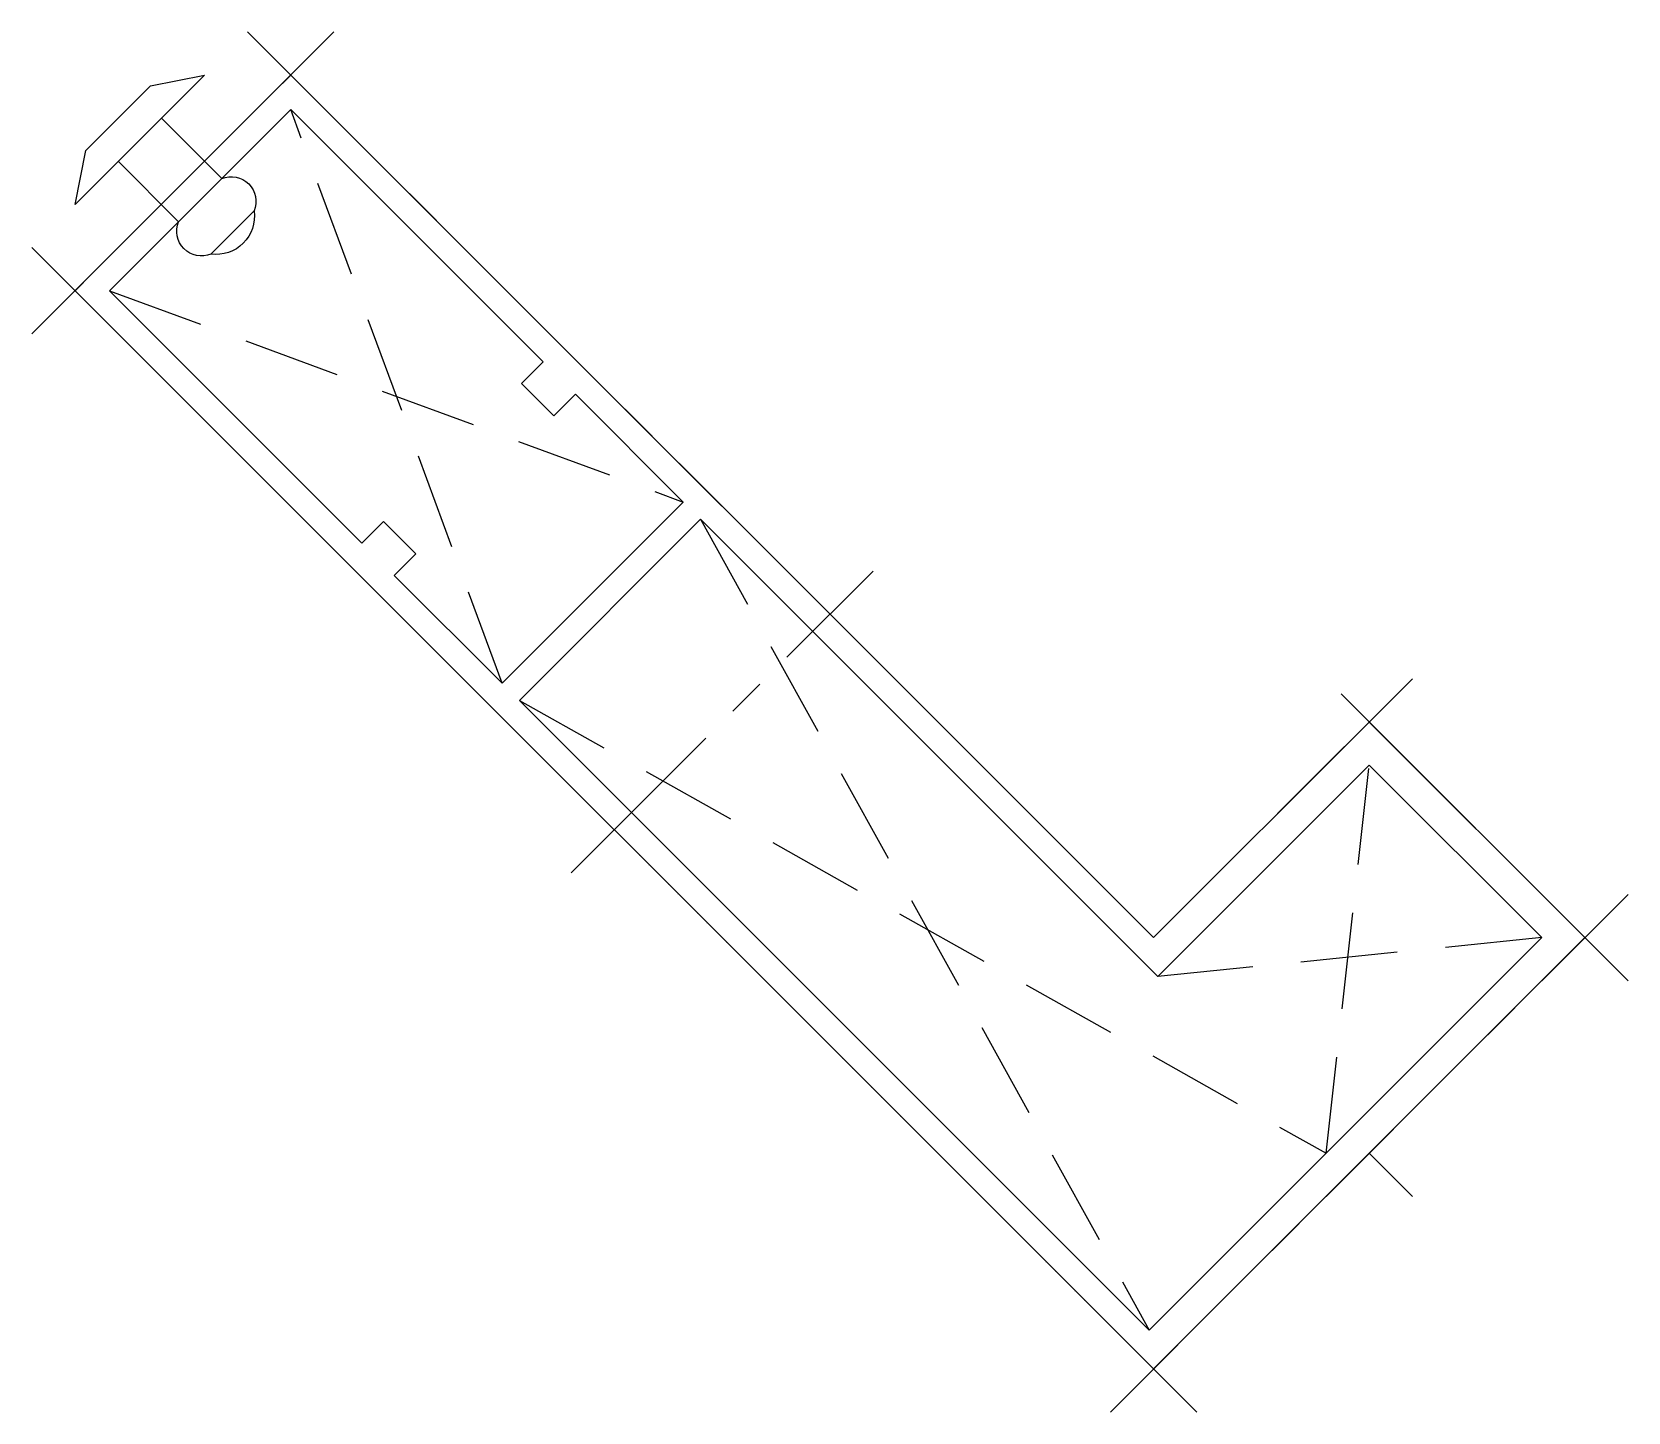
# Model space of a CAD drawing. Header units: millimetres. Extents: x -244126 to 368105, y -173968 to 259060.
# Drawn here: x -6637 to -6584.7, y 4704.9 to 4750.1 of the extents above; entities that cross this region are included whole.
import ezdxf

# ---------------------------------------------------------------- set-up
doc = ezdxf.new("R2010")
doc.units = ezdxf.units.MM
doc.header["$MEASUREMENT"] = 0
doc.linetypes.add('CENTER', pattern=[2, 1.25, -0.25, 0.25, -0.25])
doc.linetypes.add('HIDDEN', pattern=[9.525, 6.35, -3.175])
for name, color, linetype in [('000 - GRID', 8, 'CENTER'), ('000 - H A T C H', 8, 'Continuous'), ('000 - H I D D E N', 7, 'Continuous'), ('000 - WIPEOUT', 250, 'Continuous'), ('001 - ASCESSORIES', 1, 'Continuous'), ('A04_TUBE SERIES', 7, 'Continuous')]:
    doc.layers.add(name, color=color, linetype=linetype)

# ---------------------------------------------------------------- blocks, each defined once
blk = doc.blocks.new('*U1545')
at = {"layer": '001 - ASCESSORIES', "color": 0}
for p, q in [((-0.001, -0.0028), (-0.001, 0)), ((0.001, -0.0028), (0.001, 0))]:
    blk.add_line(p, q, dxfattribs=at)
blk.add_lwpolyline([(-0.0015, 0.001), (0.0015, 0.001), (0.003, 0), (-0.003, 0)], close=True, dxfattribs=at)
blk.add_lwpolyline([(-0.001, -0.0043), (0.001, -0.0043, -0.5), (-0.001, -0.0043, -0.666667), (-0.001, -0.0028), (0.001, -0.0028, -0.666667), (0.001, -0.0043)], format="xyb", dxfattribs=at)

msp = doc.modelspace()

# ---------------------------------------------------------------- hatches: boundary and pattern name
at = {"layer": '000 - H A T C H'}
h = msp.add_hatch(dxfattribs=at)
h.set_pattern_fill('ANGLE', color=256, angle=45)
h.set_pattern_definition([(45, (-23548.694, -30554.8236), (-4.9391409, 4.9391409), [5.08, -1.905]), (135, (-23548.694, -30554.8236), (-4.9391409, -4.9391409), [5.08, -1.905])])
h.paths.add_polyline_path([(-6593.14093, 4727.50723), (-6600.21199, 4720.43616), (-6599.50489, 4719.72906), (-6593.14093, 4726.09302), (-6587.48407, 4720.43616), (-6593.84803, 4714.0722), (-6593.14093, 4713.36509), (-6586.06986, 4720.43616)])
h.paths.add_polyline_path([(-6628.49627, 4748.72043), (-6635.56733, 4741.64937), (-6617.88966, 4723.9717), (-6617.32398, 4724.53738), (-6621.00093, 4728.21434), (-6615.06124, 4734.15403), (-6611.38428, 4730.47708), (-6610.8186, 4731.04276)])
h.paths.add_polyline_path([(-6615.62692, 4734.71972), (-6621.56662, 4728.78002), (-6625.10215, 4732.31556), (-6624.39505, 4733.02266), (-6625.45571, 4734.08332), (-6626.16281, 4733.37622), (-6634.43596, 4741.64937), (-6628.49627, 4747.58906), (-6620.22312, 4739.31591), (-6620.93022, 4738.60881), (-6619.86956, 4737.54815), (-6619.16246, 4738.25525)], flags=16)
h = msp.add_hatch(dxfattribs=at)
h.set_pattern_fill('ANSI32', color=256, scale=0.1, angle=45)
h.set_pattern_definition([(90, (-23548.6938, -30554.8236), (-0.9525, 2e-16), []), (90, (-23548.3763, -30554.5061), (-0.9525, 2e-16), [])])
h.paths.add_polyline_path([(-6628.49627, 4748.72043), (-6629.06195, 4748.15475), (-6635.00165, 4742.21505), (-6635.56733, 4741.64937), (-6600.21199, 4706.29403), (-6586.06986, 4720.43616), (-6593.14093, 4727.50723), (-6600.21199, 4720.43616)])
h.paths.add_polyline_path([(-6615.06124, 4734.15403), (-6600.07057, 4719.16337), (-6593.14093, 4726.09302), (-6587.48407, 4720.43616), (-6600.35342, 4707.56682), (-6621.00093, 4728.21434)], flags=16)
h.paths.add_polyline_path([(-6621.56662, 4728.78002), (-6625.10215, 4732.31556), (-6624.39505, 4733.02266), (-6625.45571, 4734.08332), (-6626.16281, 4733.37622), (-6634.43596, 4741.64937), (-6628.49627, 4747.58906), (-6620.22312, 4739.31591), (-6620.93022, 4738.60881), (-6619.86956, 4737.54815), (-6619.16246, 4738.25525), (-6615.62692, 4734.71972)], flags=16)

# ---------------------------------------------------------------- linework, layer by layer
at = {"layer": '000 - GRID', "color": 250, "ltscale": 5}
for p, q in [((-6636.98155, 4740.23515), (-6627.08205, 4750.13465)), ((-6629.91048, 4750.13465), (-6591.72671, 4711.95088)), ((-6636.98155, 4743.06358), (-6598.79778, 4704.87981)), ((-6591.72671, 4728.92144), (-6602.19189, 4718.45626)), ((-6594.06603, 4728.43233), (-6584.65564, 4719.02195)), ((-6601.62621, 4704.87981), (-6584.65564, 4721.85038))]:
    msp.add_line(p, q, dxfattribs=at)

# ---------------------------------------------------------------- next in the draw order: wipeouts: each hides what was drawn before it
msp.add_wipeout([(-6635.56733, 4741.64937), (-6628.49627, 4748.72043), (-6600.21199, 4720.43616), (-6593.14093, 4727.50723), (-6586.06986, 4720.43616), (-6600.21199, 4706.29403)]).dxf.layer = '000 - WIPEOUT'

# ---------------------------------------------------------------- next in the draw order: linework, layer by layer
msp.add_line((-6619.30388, 4722.55748), (-6609.40438, 4732.45698), dxfattribs=at)
at = {"layer": '000 - H I D D E N', "color": 8, "linetype": 'HIDDEN', "ltscale": 0.5}
for p, q in [((-6621.56662, 4728.78002), (-6628.49627, 4747.58906)), ((-6634.43596, 4741.64937), (-6615.62692, 4734.71972)), ((-6587.48407, 4720.43616), (-6600.07057, 4719.16337))]:
    msp.add_line(p, q, dxfattribs=at)
for points in [[(-6615.06124, 4734.15403), (-6600.35342, 4707.56682)], [(-6621.00093, 4728.21434), (-6594.55514, 4713.36509), (-6593.14093, 4726.09302)]]:
    msp.add_lwpolyline(points, dxfattribs=at)
at = {"layer": 'A04_TUBE SERIES', "color": 0}
msp.add_lwpolyline([(-6628.49627, 4748.72043), (-6600.21199, 4720.43616), (-6593.14093, 4727.50723), (-6586.06986, 4720.43616), (-6600.21199, 4706.29403), (-6635.56733, 4741.64937), (-6635.00165, 4742.21505), (-6629.06195, 4748.15475), (-6628.49627, 4748.72043), (-6629.06195, 4748.15475)], dxfattribs=at)
msp.add_lwpolyline([(-6628.49627, 4747.58906), (-6620.22312, 4739.31591), (-6620.93022, 4738.60881), (-6619.86956, 4737.54815), (-6619.16246, 4738.25525), (-6615.62692, 4734.71972), (-6621.56662, 4728.78002), (-6625.10215, 4732.31556), (-6624.39505, 4733.02266), (-6625.45571, 4734.08332), (-6626.16281, 4733.37622), (-6634.43596, 4741.64937)], close=True, dxfattribs=at)
msp.add_polyline3d([(-6621.00093, 4728.21434, 0), (-6600.35342, 4707.56682, 0), (-6587.48407, 4720.43616, 0), (-6593.14093, 4726.09302, 0), (-6600.07057, 4719.16337, 0), (-6615.06124, 4734.15403, 0)], close=True, dxfattribs=at)

# ---------------------------------------------------------------- next in the draw order: block references
at = {"layer": '001 - ASCESSORIES', "color": 1, "xscale": 1000, "yscale": 1000, "zscale": 1000, "rotation": 44.99999999999999}
msp.add_blockref('*U1545', (-6633.44601, 4746.59911), dxfattribs=at)

doc.saveas('drawing.dxf')
